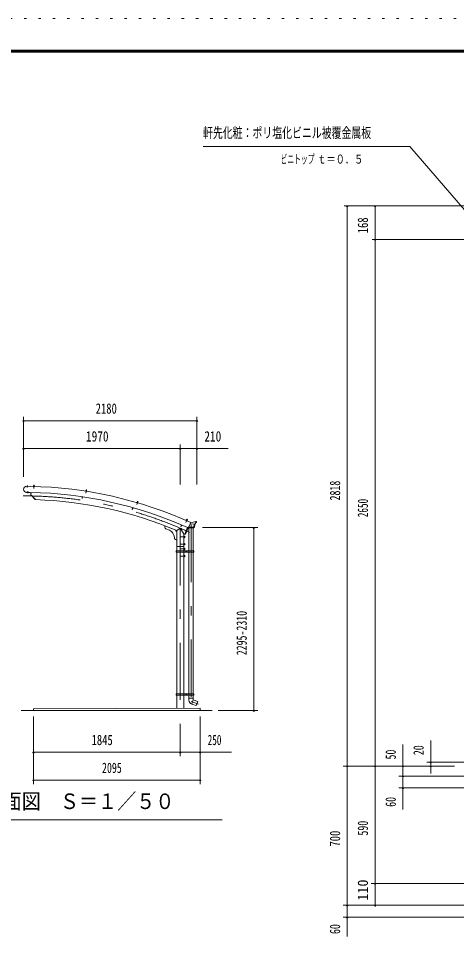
# Model space of a CAD drawing. Units: millimetres, scale not verified. Extents: x -25847 to 25859, y -10500 to 10500.
# Drawn here: x 10126 to 15635, y -1050 to 10500 of the extents above; entities that cross this region are included whole.
import ezdxf
from ezdxf.enums import TextEntityAlignment as Align

# ---------------------------------------------------------------- set-up
doc = ezdxf.new("R2010")
doc.units = ezdxf.units.MM
doc.header["$LTSCALE"] = 60
doc.linetypes.add('USER3', pattern=[24, 12, -5, 2, -5])
doc.linetypes.add('USER4', pattern=[3, 0.5, -2.5])
for name, color, linetype, lineweight in [('0-2_1-05BOLD', 7, 'Continuous', 18), ('0-3_1-25CENTER', 3, 'USER3', 18), ('0-4_1-45THIN', 4, 'Continuous', 18), ('0-5_1-55DIM', 3, 'Continuous', 18), ('0-A_2-52DIM', 3, 'Continuous', 18), ('0-C_F-F', 5, 'Continuous', 18), ('0-D_F-E_J_ADD', 5, 'USER4', 18)]:
    doc.layers.add(name, color=color, linetype=linetype, lineweight=lineweight)
doc.styles.add('ＭＳ ゴシック', font='')
doc.styles.get('ＭＳ ゴシック').set_extended_font_data('MS Gothic')

msp = doc.modelspace()

# ---------------------------------------------------------------- linework, layer by layer
at = {"layer": '0-2_1-05BOLD'}
for p, q in [((10319.37, 4619.86), (10319.59, 4628.01)), ((10325.59, 4627.85), (10319.59, 4628.01)), ((10325.37, 4619.7), (10325.59, 4627.85)), ((10228.96, 4538.15), (10275.65, 4537.22)), ((10228.97, 4538.65), (10275.66, 4537.72)), ((10230.48, 4614.24), (10277.17, 4613.3)), ((10277.18, 4613.8), (10230.49, 4614.74)), ((10275.66, 4537.71), (10275.65, 4537.22)), ((10277.18, 4613.8), (10277.16, 4612.7)), ((10282.46, 4537.58), (10281.84, 4506.26)), ((10338.18, 4447.62), (10281.84, 4506.26)), ((10285.66, 4537.52), (10285.06, 4507.53)), ((10343.31, 4446.89), (10285.06, 4507.53)), ((10315.99, 4614.95), (10328.48, 4614.62)), ((10316.43, 4613.44), (10316.38, 4611.84)), ((10317.47, 4619.91), (10327.27, 4619.65)), ((10319.47, 4619.36), (10319.35, 4614.86)), ((10325.24, 4619.2), (10325.12, 4614.71)), ((10327.27, 4619.65), (10328.13, 4619.12)), ((10327.97, 4613.13), (10327.92, 4611.53)), ((10328.13, 4619.12), (10328.01, 4614.63)), ((10328.48, 4614.62), (10328.44, 4613.12)), ((10972.92, 4555.64), (10972.69, 4554.16)), ((10972.69, 4554.16), (10985.04, 4552.22)), ((10973.16, 4554.08), (10972.91, 4552.5)), ((10972.91, 4552.5), (10984.32, 4550.71)), ((10972.92, 4555.64), (10985.27, 4553.7)), ((10975.03, 4560.37), (10984.71, 4558.85)), ((10976.94, 4559.56), (10976.25, 4555.12)), ((10976.91, 4560.08), (10978.17, 4568.13)), ((10984.1, 4567.19), (10978.17, 4568.13)), ((10982.65, 4558.66), (10981.95, 4554.22)), ((10982.84, 4559.14), (10984.1, 4567.19)), ((10984.57, 4552.29), (10984.32, 4550.71)), ((10984.71, 4558.85), (10985.5, 4558.22)), ((10985.5, 4558.22), (10984.8, 4553.77)), ((10985.27, 4553.7), (10985.04, 4552.22)), ((10340.49, 4449.84), (10338.18, 4447.62)), ((10932.9, 4482.74), (10929.64, 4460.99)), ((11616.79, 4412.4), (11616.37, 4410.96)), ((11616.37, 4410.96), (11628.37, 4407.45)), ((11616.83, 4410.83), (11616.38, 4409.3)), ((11616.38, 4409.3), (11627.46, 4406.05)), ((11619.49, 4416.82), (11628.89, 4414.07)), ((11621.28, 4415.77), (11620.02, 4411.46)), ((11621.31, 4416.29), (11623.6, 4424.11)), ((11624.84, 4424.79), (11623.6, 4424.11)), ((11629.36, 4422.43), (11623.6, 4424.11)), ((11628.68, 4423.67), (11624.84, 4424.79)), ((11626.82, 4414.15), (11625.56, 4409.84)), ((11627.07, 4414.61), (11629.36, 4422.43)), ((11627.91, 4407.59), (11627.46, 4406.05)), ((11629.59, 4413.34), (11628.33, 4409.03)), ((11629.36, 4422.43), (11628.68, 4423.67)), ((11628.89, 4414.07), (11629.59, 4413.34)), ((11564.65, 4346.13), (11558.62, 4324.98)), ((11558.62, 4324.98), (11561.7, 4324.1)), ((11567.73, 4345.26), (11561.7, 4324.1)), ((12236.75, 4186.06), (12236.11, 4184.59)), ((12236.11, 4184.59), (12246.68, 4179.95)), ((12236.92, 4187.62), (12236.31, 4186.25)), ((12236.31, 4186.25), (12247.76, 4181.23)), ((12241.8, 4190.39), (12240, 4186.27)), ((12240.16, 4191.66), (12249.14, 4187.72)), ((12241.9, 4190.89), (12245.17, 4198.36)), ((12246.49, 4198.87), (12245.17, 4198.36)), ((12250.67, 4195.95), (12245.17, 4198.36)), ((12247.09, 4188.07), (12245.28, 4183.95)), ((12250.15, 4197.27), (12246.49, 4198.87)), ((12247.32, 4181.42), (12246.68, 4179.95)), ((12247.39, 4188.49), (12250.67, 4195.95)), ((12249.73, 4186.91), (12247.93, 4182.79)), ((12249.14, 4187.72), (12249.73, 4186.91)), ((12250.67, 4195.95), (12250.15, 4197.27)), ((12294.36, 4158.68), (12269.63, 4103.99)), ((12354.81, 4159.67), (12352.68, 4143.64)), ((12361.43, 4159.67), (12354.81, 4159.67)), ((12361.43, 4159.67), (12361.43, 4169.67)), ((11966.88, 4117.89), (12116.88, 4057.25)), ((11966.88, 4117.89), (11966.88, 4099.02)), ((11979.38, 4080.48), (12024.36, 4062.29)), ((12176.7, 4128.6), (12168, 4108.39)), ((12168, 4108.39), (12170.94, 4107.13)), ((12179.64, 4127.34), (12170.94, 4107.13)), ((12259.01, 4090.79), (12225.01, 4011.8)), ((12252.45, 4095.79), (12257.96, 4093.42)), ((12259.5, 4095.59), (12263.64, 4092.37)), ((12262.11, 4096.48), (12264.43, 4094.67)), ((12329.22, 4092.37), (12263.64, 4092.37)), ((12331.24, 4100.67), (12267.58, 4100.67)), ((12268.93, 4092.37), (12268.93, 3802.67)), ((12284.55, 4136.97), (12342.65, 4140.95)), ((12323.93, 4092.37), (12323.93, 3802.67)), ((12339.58, 4100.44), (12329.22, 4092.37)), ((12336.54, 4140.53), (12331.24, 4100.67)), ((12344.72, 4139.13), (12339.58, 4100.44)), ((12352.68, 4143.64), (12342.65, 4140.95)), ((12354.76, 4141.81), (12344.72, 4139.13)), ((12356.83, 4157.37), (12354.76, 4141.81)), ((12363.73, 4157.37), (12356.83, 4157.37)), ((12086.88, 3969.58), (12086.88, 3962.86)), ((12099.38, 3944.32), (12116.88, 3937.25)), ((12205.98, 4018.49), (12205.98, 3802.67)), ((12207.98, 3987.17), (12205.98, 3987.17)), ((12214.07, 3981.58), (12207.98, 3981.58)), ((12214.07, 3971.76), (12207.98, 3971.76)), ((12214.07, 3966.86), (12207.98, 3966.86)), ((12214.98, 3968.42), (12214.07, 3966.86)), ((12214.98, 3984.92), (12214.98, 3968.42)), ((12116.88, 3856.67), (12205.98, 3856.67)), ((12207.98, 3897.17), (12205.98, 3897.17)), ((12207.98, 3876.17), (12205.98, 3876.17)), ((12207.98, 3837.17), (12205.98, 3837.17)), ((12207.98, 3816.17), (12205.98, 3816.17)), ((12207.98, 3897.17), (12207.98, 3876.17)), ((12214.07, 3896.49), (12207.98, 3896.49)), ((12214.07, 3891.58), (12207.98, 3891.58)), ((12214.07, 3881.76), (12207.98, 3881.76)), ((12214.07, 3876.86), (12207.98, 3876.86)), ((12207.98, 3816.17), (12207.98, 3837.17)), ((12214.07, 3831.58), (12207.98, 3831.58)), ((12214.07, 3821.76), (12207.98, 3821.76)), ((12214.07, 3816.85), (12207.98, 3816.85)), ((12214.98, 3894.92), (12214.07, 3896.49)), ((12214.98, 3818.42), (12214.07, 3816.85)), ((12109.18, 3802.67), (12331.63, 3802.67)), ((12109.18, 3794.67), (12115.28, 3794.67)), ((12115.28, 3802.67), (12115.28, 3786.67)), ((12116.88, 3786.67), (12116.88, 2002.67)), ((12205.98, 2002.67), (12205.98, 3786.67)), ((12207.98, 3726.17), (12205.98, 3726.17)), ((12207.58, 3802.67), (12207.58, 3786.67)), ((12214.07, 3746.49), (12207.98, 3746.49)), ((12214.07, 3741.58), (12207.98, 3741.58)), ((12214.07, 3731.76), (12207.98, 3731.76)), ((12214.07, 3726.86), (12207.98, 3726.86)), ((12214.98, 3744.92), (12214.07, 3746.49)), ((12214.98, 3728.42), (12214.07, 3726.86)), ((12214.98, 3728.42), (12214.98, 3744.92)), ((12232.45, 3797.56), (12237.45, 3800.44)), ((12237.45, 3800.44), (12242.46, 3797.56)), ((12237.45, 3788.9), (12242.46, 3791.78)), ((12242.46, 3797.56), (12242.46, 3791.78)), ((12267.33, 3802.67), (12267.33, 3786.67)), ((12268.93, 3786.67), (12268.93, 2002.67)), ((12323.93, 3786.67), (12323.93, 2002.67)), ((12325.53, 3802.67), (12325.53, 3786.67)), ((12325.53, 3794.67), (12331.63, 3794.67)), ((12331.63, 3802.67), (12331.63, 3786.67)), ((12109.18, 2002.67), (12109.18, 1986.67)), ((12109.18, 1994.67), (12115.28, 1994.67)), ((12109.18, 1986.67), (12331.63, 1986.67)), ((12115.28, 2002.67), (12115.28, 1986.67)), ((12116.88, 1986.67), (12116.88, 1823.27)), ((12205.98, 1986.67), (12205.98, 1823.69)), ((12207.58, 2002.67), (12207.58, 1986.67)), ((12232.45, 1997.56), (12237.45, 2000.44)), ((12237.45, 2000.44), (12242.46, 1997.56)), ((12242.46, 1997.56), (12242.46, 1991.78)), ((12267.33, 2002.67), (12267.33, 1986.67)), ((12268.93, 1986.67), (12268.93, 1949.76)), ((12323.93, 1986.67), (12323.93, 1949.76)), ((12325.53, 2002.67), (12325.53, 1986.67)), ((12325.53, 1994.67), (12331.63, 1994.67)), ((12267.43, 1949.76), (12325.43, 1949.76)), ((12269.19, 1923.97), (12267.43, 1949.76)), ((12323.93, 1927.76), (12305.12, 1876.08)), ((12305.4, 1875.98), (12361.5, 1855.56)), ((12325.43, 1949.76), (12323.93, 1927.76)), ((12323.93, 1927.76), (12380.31, 1907.24)), ((12380.31, 1907.24), (12361.5, 1855.56)), ((10161.43, 1794.67), (12561.42, 1794.67)), ((12411.43, 1824.67), (10316.43, 1814.67)), ((10316.43, 1794.67), (10316.43, 1814.67)), ((12411.43, 1824.67), (12411.43, 1794.67))]:
    msp.add_line(p, q, dxfattribs=at)
for points in [[(10325.59, 4627.85), (10324.61, 4628.88), (10320.61, 4628.98), (10319.59, 4628.01)], [(10315.99, 4614.95), (10315.95, 4613.45), (10328.44, 4613.12)], [(10317.47, 4619.91), (10316.59, 4619.43), (10316.46, 4614.94)], [(10975.03, 4560.37), (10974.09, 4560.01), (10973.39, 4555.56)], [(10984.1, 4567.19), (10983.27, 4568.34), (10979.32, 4568.96), (10978.17, 4568.13)], [(10929.73, 4483.22), (10926.47, 4461.46), (10929.64, 4460.99)], [(11616.79, 4412.4), (11628.79, 4408.89), (11628.37, 4407.45)], [(11619.49, 4416.82), (11618.51, 4416.58), (11617.25, 4412.27)], [(12236.92, 4187.62), (12248.36, 4182.6), (12247.76, 4181.23)], [(12240.16, 4191.66), (12239.16, 4191.55), (12237.35, 4187.43)], [(12363.73, 4157.37), (12363.73, 4169.67), (12354.83, 4169.67), (12292.55, 4154.67)], [(12205.98, 4018.49), (12161.43, 4086.67), (12116.88, 4057.25), (12116.88, 3802.67)], [(12252.45, 4095.79), (12216.87, 4013.12), (12222.38, 4010.75)], [(12342.65, 4140.95), (12337.43, 4101.67), (12328.43, 4094.67), (12264.43, 4094.67)], [(12207.98, 3987.17), (12207.98, 3966.17), (12205.98, 3966.17)], [(12214.98, 3984.92), (12214.07, 3986.49), (12207.98, 3986.49)], [(12214.98, 3818.42), (12214.98, 3834.92), (12214.07, 3836.49), (12207.98, 3836.49)], [(12214.98, 3894.92), (12214.98, 3878.42), (12214.07, 3876.86)], [(12109.18, 3802.67), (12109.18, 3786.67), (12331.63, 3786.67)], [(12207.98, 3726.17), (12207.98, 3747.17), (12205.98, 3747.17)], [(12232.45, 3797.56), (12232.45, 3791.78), (12237.45, 3788.9)], [(12109.18, 2002.67), (12331.63, 2002.67), (12331.63, 1986.67)], [(12232.45, 1997.56), (12232.45, 1991.78), (12237.45, 1988.9), (12242.46, 1991.78)]]:
    msp.add_lwpolyline(points, dxfattribs=at)
for centre, radius in [((12237.45, 3794.67), 6.25), ((12237.45, 3794.67), 4.9), ((12237.45, 1994.67), 6.25), ((12237.45, 1994.67), 4.9)]:
    msp.add_circle(centre, radius, dxfattribs=at)
for centre, radius, start, end in [((10229.73, 4576.45), 38.3, 88.854, 268.854), ((10229.73, 4576.45), 37.8, 88.854, 268.854), ((10184.77, -506.02), 5044.55, 65.80466, 88.96758), ((10184.77, -506.02), 5119.55, 65.66528, 88.9659), ((10317.98, 4617.58), 2.32, 49.93085, 88.46228), ((10322.14, 4611.28), 8.51, 68.63316, 108.29361), ((10326.64, 4617.35), 2.32, 88.46228, 127.00851), ((10975.24, 4557.99), 2.32, 42.54817, 81.07961), ((10978.55, 4551.2), 8.51, 61.25049, 100.91093), ((10983.79, 4556.65), 2.32, 81.07961, 119.62584), ((10184.77, -506.02), 4955.45, 67.05199, 88.16658), ((11619.39, 4414.44), 2.32, 35.1655, 73.69695), ((11621.8, 4407.28), 8.51, 53.86781, 93.52827), ((11627.7, 4412.01), 2.32, 73.69695, 112.24318), ((12239.75, 4189.31), 2.32, 27.78282, 66.31427), ((12241.23, 4181.9), 8.51, 46.48515, 86.1456), ((12247.68, 4185.83), 2.32, 66.31427, 104.8605), ((11986.88, 4099.02), 20, 180, 247.98738), ((11986.88, 3969.58), 100, 0, 67.98738), ((12116.88, 4057.25), 10, 157.98738, 270), ((12255.97, 4110.17), 15, 245.66849, 335.66833), ((12257.17, 4091.58), 2, 336.71333, 66.71333), ((12106.88, 3962.86), 20, 180, 247.98738), ((10184.77, -506.02), 4955.45, 65.78831, 65.92853), ((12211.19, 3984.03), 3.78, 319.57169, 0), ((12211.19, 3969.31), 3.78, 0, 40.43115), ((12201.2, 3976.67), 13.78, 339.1357, 20.8643), ((12223.17, 4012.59), 2, 246.71333, 336.71333), ((12211.19, 3894.03), 3.78, 319.57169, 0), ((12211.19, 3879.31), 3.78, 0, 40.43115), ((12211.19, 3834.03), 3.78, 319.56883, 0), ((12211.19, 3819.31), 3.78, 0, 40.4283), ((12201.2, 3886.67), 13.78, 339.1357, 20.8643), ((12201.2, 3826.67), 13.78, 339.13568, 20.86429), ((12211.19, 3744.03), 3.78, 319.56883, 0), ((12211.19, 3729.31), 3.78, 0, 40.4283), ((12201.2, 3736.67), 13.78, 339.13568, 20.86429), ((12324.06, 1927.72), 55, 183.90576, 250.16731)]:
    msp.add_arc(centre, radius, start, end, dxfattribs=at)
at = {"layer": '0-3_1-25CENTER'}
for p, q in [((10239.37, 4623.16), (10238.87, 4598.17)), ((10322.69, 4631.68), (10321.52, 4588.17)), ((10245.49, 4529.22), (10245.99, 4554.22)), ((10981.72, 4571.36), (10974.97, 4528.37)), ((11627.53, 4426.87), (11615.32, 4385.09)), ((12249.43, 4200.59), (12231.94, 4160.73)), ((12161.43, 4086.67), (12161.43, 1425.98)), ((12296.43, 4127.89), (12296.43, 1908.51)), ((12224.98, 3976.67), (12167.98, 3976.67)), ((12224.98, 3886.67), (12167.98, 3886.67)), ((12224.98, 3826.67), (12167.98, 3826.67)), ((12224.98, 3736.67), (12167.98, 3736.67)), ((12224.95, 3794.67), (12249.95, 3794.67)), ((12237.45, 3807.17), (12237.45, 3782.17)), ((12224.95, 1994.67), (12249.95, 1994.67)), ((12237.45, 2007.17), (12237.45, 1982.17)), ((12296.43, 1908.51), (12389.7, 1874.56))]:
    msp.add_line(p, q, dxfattribs=at)
msp.add_arc((10184.77, -506.02), 5000, 65.24121, 90, dxfattribs=at)
at = {"layer": '0-4_1-45THIN'}
for p, q in [((10320.17, 4619.84), (10320.41, 4628.79)), ((10324.57, 4619.72), (10324.81, 4628.67)), ((10977.7, 4559.95), (10979.09, 4568.79)), ((10982.05, 4559.27), (10983.43, 4568.11)), ((11622.08, 4416.07), (11624.59, 4424.65)), ((11626.3, 4414.83), (11628.82, 4423.42)), ((12242.63, 4190.57), (12246.23, 4198.77)), ((12246.66, 4188.81), (12250.26, 4197))]:
    msp.add_line(p, q, dxfattribs=at)
at = {"layer": '0-5_1-55DIM'}
for p, q in [((10201.43, 5438.67), (10181.43, 5438.67)), ((10191.43, 4731.84), (10191.43, 5488.67)), ((10191.43, 5438.67), (12371.43, 5438.67)), ((12381.43, 5438.67), (12361.43, 5438.67)), ((12371.43, 4638.67), (12371.43, 5488.67)), ((10201.43, 5088.67), (10181.43, 5088.67)), ((10191.43, 5088.67), (12763.93, 5088.67)), ((12171.43, 5088.67), (12151.43, 5088.67)), ((12161.43, 4638.67), (12161.43, 5138.67)), ((12381.43, 5088.67), (12361.43, 5088.67)), ((12440.36, 4094.67), (13136.43, 4094.67)), ((13096.42, 4094.67), (13076.42, 4094.67)), ((13086.42, 1794.67), (13086.42, 4094.67)), ((12636.43, 1794.67), (13136.43, 1794.67)), ((13096.42, 1794.67), (13076.42, 1794.67)), ((10316.43, 1719.67), (10316.43, 869.67)), ((12411.43, 1719.67), (12411.43, 869.67)), ((12161.43, 1569.67), (12161.43, 1219.67)), ((10326.43, 1269.67), (10306.43, 1269.67)), ((10316.43, 1269.67), (12803.93, 1269.67)), ((12171.43, 1269.67), (12151.43, 1269.67)), ((12421.43, 1269.67), (12401.43, 1269.67)), ((10326.43, 919.67), (10306.43, 919.67)), ((10316.43, 919.67), (12411.43, 919.67)), ((12421.43, 919.67), (12401.43, 919.67)), ((9688.93, 419.67), (12688.93, 419.67))]:
    msp.add_line(p, q, dxfattribs=at)
for centre in [(10191.43, 5438.67), (12371.43, 5438.67), (10191.43, 5088.67), (12161.43, 5088.67), (12371.43, 5088.67), (13086.42, 4094.67), (13086.42, 1794.67), (10316.43, 1269.67), (12161.43, 1269.67), (12411.43, 1269.67), (10316.43, 919.67), (12411.43, 919.67)]:
    msp.add_arc(centre, 10, 180, 0, dxfattribs=at)
at = {"layer": '0-A_2-52DIM'}
for p, q in [((15047.36, 8889.93), (12447.36, 8889.93)), ((15047.36, 8889.93), (15735.49, 8092.25)), ((15793.11, 8139.93), (14222.36, 8139.93)), ((14269.86, 8139.93), (14249.86, 8139.93)), ((14259.86, 8139.93), (14259.86, -1050.07)), ((14619.86, 8139.93), (14599.86, 8139.93)), ((14609.86, 8139.93), (14609.86, -655.07)), ((16040.73, 7719.93), (14572.36, 7719.93)), ((14619.86, 7719.93), (14599.86, 7719.93)), ((15309.86, 1002.84), (15309.86, 1414.93)), ((14959.86, 1364.93), (14959.86, 549.93)), ((15609.86, 1094.93), (14209.86, 1094.93)), ((14269.86, 1094.93), (14249.86, 1094.93)), ((14619.86, 1094.93), (14599.86, 1094.93)), ((14969.86, 1094.93), (14949.86, 1094.93)), ((15984.86, 1144.93), (15259.86, 1144.93)), ((15319.86, 1144.93), (15299.86, 1144.93)), ((15319.86, 1094.93), (15299.86, 1094.93)), ((15984.86, 969.93), (14909.86, 969.93)), ((14969.86, 969.93), (14949.86, 969.93)), ((15984.86, 819.93), (14909.86, 819.93)), ((14969.86, 819.93), (14949.86, 819.93)), ((20485.98, -380.07), (14559.86, -380.07)), ((14619.86, -380.07), (14599.86, -380.07)), ((19222.36, -655.07), (14209.86, -655.07)), ((14269.86, -655.07), (14249.86, -655.07)), ((14619.86, -655.07), (14599.86, -655.07)), ((19222.36, -805.07), (14209.86, -805.07)), ((14269.86, -805.07), (14249.86, -805.07))]:
    msp.add_line(p, q, dxfattribs=at)
for centre in [(14259.86, 8139.93), (14609.86, 8139.93), (14609.86, 7719.93), (14259.86, 1094.93), (14609.86, 1094.93), (14959.86, 1094.93), (15309.86, 1144.93), (15309.86, 1094.93), (14959.86, 969.93), (14959.86, 819.93), (14609.86, -380.07), (14259.86, -655.07), (14609.86, -655.07), (14259.86, -805.07)]:
    msp.add_arc(centre, 10, 180, 0, dxfattribs=at)
at = {"layer": '0-C_F-F'}
for p, q in [((-3341.23, 10100), (25358.77, 10100)), ((-3338.73, 10097.5), (25356.27, 10097.5)), ((-3336.23, 10095), (25353.77, 10095)), ((-3333.73, 10092.5), (25351.27, 10092.5)), ((-3331.23, 10090), (25348.77, 10090)), ((-3328.73, 10087.5), (25346.27, 10087.5)), ((-3326.23, 10085), (25343.77, 10085)), ((-3323.73, 10082.5), (25341.27, 10082.5)), ((-3321.23, 10080), (25338.77, 10080)), ((-3318.73, 10077.5), (25336.27, 10077.5)), ((-3316.23, 10075), (25333.77, 10075))]:
    msp.add_line(p, q, dxfattribs=at)
at = {"layer": '0-D_F-E_J_ADD'}
msp.add_line((-3841.23, 10500), (25858.77, 10500), dxfattribs=at)

# ---------------------------------------------------------------- texts
at = {"layer": '0-5_1-55DIM', "color": 7, "style": 'ＭＳ ゴシック'}
for s, height, width, p in [('2180', 130.2, 0.75, (11098.4, 5488.67)), ('1970', 130.2, 0.8, (10976.24, 5138.67)), ('210', 130.2, 0.8, (12463.77, 5138.67)), ('1845', 130.2, 0.75, (11046.7, 1319.67)), ('250', 130.2, 0.65, (12505.84, 1319.67)), ('2095', 130.2, 0.7, (11177.92, 969.67)), ('側面図\u3000Ｓ＝１／５０', 195.4, 0.9, (9688.93, 496.31))]:
    msp.add_text(s, height=height, dxfattribs=dict(at, width=width)).set_placement(p, align=Align.BOTTOM_LEFT)
at = {"layer": '0-5_1-55DIM', "color": 7, "style": 'ＭＳ ゴシック', "width": 0.7}
msp.add_text('2295-2310', height=130.2, rotation=90, dxfattribs=at).set_placement((13036.42, 2489.28), align=Align.BOTTOM_LEFT)
at = {"layer": '0-A_2-52DIM', "color": 7, "style": 'ＭＳ ゴシック'}
for s, height, width, p in [('軒先化粧：ポリ塩化ビニル被覆金属板', 130.2, 0.7, (12447.36, 8957.7)), ('ビニトップ ', 110.7, 0.55, (13422.36, 8639.93)), ('ｔ＝０．５', 110.7, 0.75, (13881.63, 8639.93))]:
    msp.add_text(s, height=height, dxfattribs=dict(at, width=width)).set_placement(p, align=Align.BOTTOM_LEFT)
for s, width, p in [('168', 0.75, (14559.86, 7797.07)), ('2818', 0.7, (14209.86, 4436.16)), ('2650', 0.65, (14559.86, 4225.77)), ('50', 0.7, (14909.86, 1178.21)), ('20', 0.7, (15259.86, 1232.61)), ('60', 0.7, (14909.86, 582.81)), ('590', 0.7, (14559.86, 221.05)), ('700', 0.75, (14209.86, 82.93)), ('60', 0.7, (14209.86, -1017.19))]:
    msp.add_text(s, height=130.2, rotation=90, dxfattribs=dict(at, width=width)).set_placement(p, align=Align.BOTTOM_LEFT)
msp.add_text('110', height=130.2, rotation=90, dxfattribs=at).set_placement((14559.86, -597.38), align=Align.BOTTOM_LEFT)

doc.saveas('drawing.dxf')
